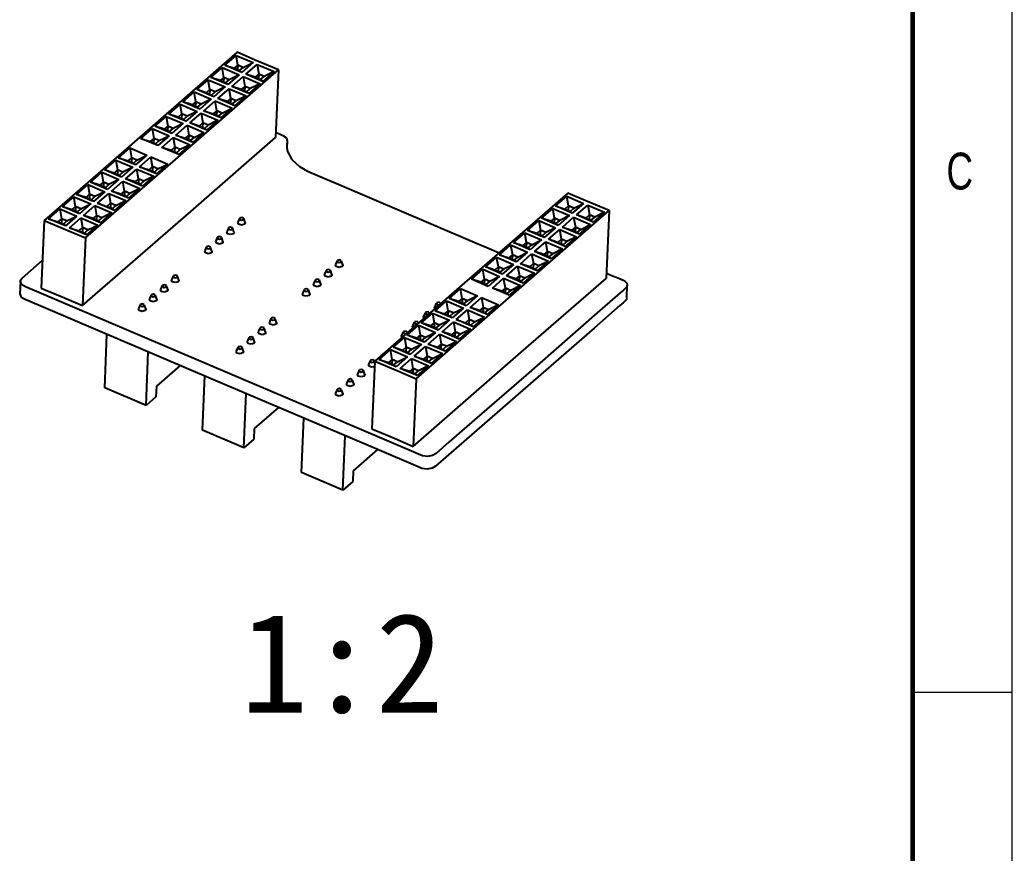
# Model space of a CAD drawing. Header units: millimetres. Extents: x 719 to 1006, y 1264 to 1464.
# Drawn here: x 956.49 to 1006.4, y 1305.62 to 1347.52 of the extents above; entities that cross this region are included whole.
import ezdxf
from ezdxf.lldxf.tags import DXFTag

# ---------------------------------------------------------------- set-up
doc = ezdxf.new("R2010")
doc.units = ezdxf.units.MM
doc.layers.get('0').update_dxf_attribs({"linetype": 'CONTINUOUS'})
doc.styles.add('SLDTEXTSTYLE0', font='TXT', dxfattribs={"width": 0.75})
tags = doc.linetypes.add('DASHED', pattern=[25.72, 12.86, -12.86]).pattern_tags.tags
tags[6:7] = [DXFTag(74, 4), DXFTag(75, 0), DXFTag(340, '0'), DXFTag(46, 0.0), DXFTag(50, 0.0), DXFTag(44, 0.0), DXFTag(45, 0.0)]
tags[4:5] = [DXFTag(74, 4), DXFTag(75, 0), DXFTag(340, '0'), DXFTag(46, 0.0), DXFTag(50, 0.0), DXFTag(44, 0.0), DXFTag(45, 0.0)]

msp = doc.modelspace()

# ---------------------------------------------------------------- linework, layer by layer
at = {"color": 18, "linetype": 'DASHED', "lineweight": 5, "ltscale": 1.75}
msp.add_line((1006.402, 1263.717), (1006.402, 1463.717), dxfattribs=at)
at = {"color": 7, "linetype": 'Continuous', "lineweight": 60}
msp.add_line((1001.402, 1268.717), (1001.402, 1458.717), dxfattribs=at)
for p, q in [((967.416, 1345.89), (961.981, 1341.158)), ((966.797, 1345.241), (967.366, 1345.736)), ((967.366, 1345.736), (968.218, 1345.373)), ((967.454, 1345.243), (967.366, 1345.736)), ((968.331, 1345.501), (967.416, 1345.89)), ((967.65, 1344.878), (966.797, 1345.241)), ((966.797, 1345.241), (967.274, 1345.086)), ((967.454, 1345.243), (967.274, 1345.086)), ((967.454, 1345.243), (967.445, 1345.013)), ((967.725, 1345.128), (967.454, 1345.243)), ((968.218, 1345.373), (967.65, 1344.878)), ((967.725, 1345.128), (968.218, 1345.373)), ((967.853, 1344.791), (968.422, 1345.286)), ((969.495, 1345.006), (968.331, 1345.501)), ((968.422, 1345.286), (969.274, 1344.924)), ((968.422, 1345.286), (968.51, 1344.793)), ((965.224, 1341.288), (969.495, 1345.006)), ((966.093, 1344.628), (966.661, 1345.123)), ((966.661, 1345.123), (967.514, 1344.76)), ((966.75, 1344.629), (966.661, 1345.123)), ((967.514, 1344.76), (966.945, 1344.265)), ((967.514, 1344.76), (967.02, 1344.514)), ((967.149, 1344.178), (967.717, 1344.673)), ((967.274, 1345.086), (967.544, 1344.971)), ((967.544, 1344.971), (967.725, 1345.128)), ((967.65, 1344.878), (967.544, 1344.971)), ((967.717, 1344.673), (968.57, 1344.31)), ((967.717, 1344.673), (967.806, 1344.18)), ((968.705, 1344.429), (967.853, 1344.791)), ((968.33, 1344.636), (967.853, 1344.791)), ((968.51, 1344.793), (968.33, 1344.636)), ((968.33, 1344.636), (968.6, 1344.521)), ((968.51, 1344.793), (968.501, 1344.564)), ((968.781, 1344.678), (968.51, 1344.793)), ((968.6, 1344.521), (968.781, 1344.678)), ((969.274, 1344.924), (968.705, 1344.429)), ((969.274, 1344.924), (968.781, 1344.678)), ((969.495, 1345.006), (969.355, 1341.601)), ((965.389, 1344.014), (965.957, 1344.509)), ((965.957, 1344.509), (966.809, 1344.147)), ((966.046, 1344.016), (965.957, 1344.509)), ((966.945, 1344.265), (966.093, 1344.628)), ((966.57, 1344.473), (966.093, 1344.628)), ((966.809, 1344.147), (966.241, 1343.652)), ((966.809, 1344.147), (966.316, 1343.901)), ((966.75, 1344.629), (966.57, 1344.473)), ((966.57, 1344.473), (966.84, 1344.358)), ((966.75, 1344.629), (966.741, 1344.4)), ((967.02, 1344.514), (966.75, 1344.629)), ((966.84, 1344.358), (967.02, 1344.514)), ((966.945, 1344.265), (966.84, 1344.358)), ((968.001, 1343.815), (967.149, 1344.178)), ((967.626, 1344.023), (967.149, 1344.178)), ((967.806, 1344.18), (967.626, 1344.023)), ((967.806, 1344.18), (967.797, 1343.95)), ((968.076, 1344.065), (967.806, 1344.18)), ((968.57, 1344.31), (968.001, 1343.815)), ((968.57, 1344.31), (968.076, 1344.065)), ((968.6, 1344.521), (968.705, 1344.429)), ((964.684, 1343.401), (965.253, 1343.896)), ((965.253, 1343.896), (966.105, 1343.533)), ((965.341, 1343.403), (965.253, 1343.896)), ((966.241, 1343.652), (965.389, 1344.014)), ((965.865, 1343.859), (965.389, 1344.014)), ((966.046, 1344.016), (965.865, 1343.859)), ((965.865, 1343.859), (966.136, 1343.744)), ((966.046, 1344.016), (966.036, 1343.787)), ((966.316, 1343.901), (966.046, 1344.016)), ((966.136, 1343.744), (966.316, 1343.901)), ((966.241, 1343.652), (966.136, 1343.744)), ((966.444, 1343.565), (967.013, 1344.06)), ((967.013, 1344.06), (967.865, 1343.697)), ((967.102, 1343.567), (967.013, 1344.06)), ((967.865, 1343.697), (967.297, 1343.202)), ((967.865, 1343.697), (967.372, 1343.452)), ((967.626, 1344.023), (967.896, 1343.908)), ((967.896, 1343.908), (968.076, 1344.065)), ((967.896, 1343.908), (968.001, 1343.815)), ((963.98, 1342.788), (964.548, 1343.283)), ((964.548, 1343.283), (965.401, 1342.92)), ((964.637, 1342.79), (964.548, 1343.283)), ((965.536, 1343.038), (964.684, 1343.401)), ((965.161, 1343.246), (964.684, 1343.401)), ((965.341, 1343.403), (965.161, 1343.246)), ((965.161, 1343.246), (965.431, 1343.131)), ((965.341, 1343.403), (965.332, 1343.173)), ((965.612, 1343.288), (965.341, 1343.403)), ((965.431, 1343.131), (965.612, 1343.288)), ((966.105, 1343.533), (965.536, 1343.038)), ((966.105, 1343.533), (965.612, 1343.288)), ((965.74, 1342.952), (966.309, 1343.447)), ((966.309, 1343.447), (967.161, 1343.084)), ((966.397, 1342.954), (966.309, 1343.447)), ((967.297, 1343.202), (966.444, 1343.565)), ((966.921, 1343.41), (966.444, 1343.565)), ((967.102, 1343.567), (966.921, 1343.41)), ((966.921, 1343.41), (967.192, 1343.295)), ((967.102, 1343.567), (967.092, 1343.337)), ((967.372, 1343.452), (967.102, 1343.567)), ((967.192, 1343.295), (967.372, 1343.452)), ((967.297, 1343.202), (967.192, 1343.295)), ((963.275, 1342.175), (963.844, 1342.67)), ((963.844, 1342.67), (964.696, 1342.307)), ((963.844, 1342.67), (963.933, 1342.177)), ((964.832, 1342.425), (963.98, 1342.788)), ((964.457, 1342.633), (963.98, 1342.788)), ((964.637, 1342.79), (964.457, 1342.633)), ((964.637, 1342.79), (964.627, 1342.56)), ((964.907, 1342.675), (964.637, 1342.79)), ((964.727, 1342.518), (964.907, 1342.675)), ((965.401, 1342.92), (964.832, 1342.425)), ((965.401, 1342.92), (964.907, 1342.675)), ((965.036, 1342.339), (965.604, 1342.834)), ((965.536, 1343.038), (965.431, 1343.131)), ((965.604, 1342.834), (966.456, 1342.471)), ((965.604, 1342.834), (965.693, 1342.34)), ((966.592, 1342.589), (965.74, 1342.952)), ((965.74, 1342.952), (966.217, 1342.797)), ((966.397, 1342.954), (966.217, 1342.797)), ((966.217, 1342.797), (966.487, 1342.682)), ((966.397, 1342.954), (966.388, 1342.724)), ((966.667, 1342.839), (966.397, 1342.954)), ((966.487, 1342.682), (966.667, 1342.839)), ((966.592, 1342.589), (966.487, 1342.682)), ((967.161, 1343.084), (966.592, 1342.589)), ((966.667, 1342.839), (967.161, 1343.084)), ((964.128, 1341.812), (963.275, 1342.175)), ((963.752, 1342.02), (963.275, 1342.175)), ((963.933, 1342.177), (963.752, 1342.02)), ((963.933, 1342.177), (963.923, 1341.947)), ((964.203, 1342.062), (963.933, 1342.177)), ((964.696, 1342.307), (964.128, 1341.812)), ((964.696, 1342.307), (964.203, 1342.062)), ((964.331, 1341.725), (964.9, 1342.22)), ((964.457, 1342.633), (964.727, 1342.518)), ((964.832, 1342.425), (964.727, 1342.518)), ((964.9, 1342.22), (965.752, 1341.858)), ((964.9, 1342.22), (964.989, 1341.727)), ((965.888, 1341.976), (965.036, 1342.339)), ((965.513, 1342.183), (965.036, 1342.339)), ((965.693, 1342.34), (965.513, 1342.183)), ((965.513, 1342.183), (965.783, 1342.068)), ((965.693, 1342.34), (965.683, 1342.111)), ((965.963, 1342.225), (965.693, 1342.34)), ((965.783, 1342.068), (965.963, 1342.225)), ((966.456, 1342.471), (965.888, 1341.976)), ((966.456, 1342.471), (965.963, 1342.225)), ((962.571, 1341.562), (963.14, 1342.057)), ((963.14, 1342.057), (963.992, 1341.694)), ((963.14, 1342.057), (963.228, 1341.563)), ((963.992, 1341.694), (963.423, 1341.199)), ((963.498, 1341.448), (963.992, 1341.694)), ((963.752, 1342.02), (964.023, 1341.905)), ((964.023, 1341.905), (964.203, 1342.062)), ((964.023, 1341.905), (964.128, 1341.812)), ((965.184, 1341.363), (964.331, 1341.725)), ((964.331, 1341.725), (964.808, 1341.57)), ((964.989, 1341.727), (964.808, 1341.57)), ((964.989, 1341.727), (964.979, 1341.498)), ((965.259, 1341.612), (964.989, 1341.727)), ((965.752, 1341.858), (965.184, 1341.363)), ((965.259, 1341.612), (965.752, 1341.858)), ((965.783, 1342.068), (965.888, 1341.976)), ((969.365, 1341.869), (969.723, 1341.716)), ((969.723, 1341.716), (969.903, 1341.584)), ((961.981, 1341.158), (957.71, 1337.44)), ((959.789, 1336.556), (965.224, 1341.288)), ((963.423, 1341.199), (962.571, 1341.562)), ((962.571, 1341.562), (963.048, 1341.406)), ((963.228, 1341.563), (963.048, 1341.406)), ((963.048, 1341.406), (963.318, 1341.291)), ((963.228, 1341.563), (963.219, 1341.334)), ((963.498, 1341.448), (963.228, 1341.563)), ((963.318, 1341.291), (963.498, 1341.448)), ((963.318, 1341.291), (963.423, 1341.199)), ((963.627, 1341.112), (964.196, 1341.607)), ((964.196, 1341.607), (965.048, 1341.244)), ((964.196, 1341.607), (964.284, 1341.114)), ((965.048, 1341.244), (964.479, 1340.749)), ((965.048, 1341.244), (964.554, 1340.999)), ((964.808, 1341.57), (965.078, 1341.455)), ((965.078, 1341.455), (965.259, 1341.612)), ((965.078, 1341.455), (965.184, 1341.363)), ((965.084, 1337.883), (969.355, 1341.601)), ((969.903, 1341.584), (969.942, 1341.42)), ((969.925, 1341.26), (969.923, 1341.085)), ((969.942, 1341.42), (969.925, 1341.26)), ((969.929, 1341.05), (969.946, 1341.454)), ((961.453, 1340.588), (962.022, 1341.083)), ((962.022, 1341.083), (962.874, 1340.721)), ((962.022, 1341.083), (962.11, 1340.59)), ((962.874, 1340.721), (962.305, 1340.226)), ((962.381, 1340.475), (962.874, 1340.721)), ((964.479, 1340.749), (963.627, 1341.112)), ((964.104, 1340.957), (963.627, 1341.112)), ((964.284, 1341.114), (964.104, 1340.957)), ((964.104, 1340.957), (964.374, 1340.842)), ((964.284, 1341.114), (964.275, 1340.884)), ((964.554, 1340.999), (964.284, 1341.114)), ((964.374, 1340.842), (964.554, 1340.999)), ((964.374, 1340.842), (964.479, 1340.749)), ((969.923, 1341.085), (969.955, 1340.906)), ((969.955, 1340.906), (970.167, 1340.505)), ((960.749, 1339.975), (961.317, 1340.47)), ((961.317, 1340.47), (962.17, 1340.107)), ((961.317, 1340.47), (961.406, 1339.977)), ((962.305, 1340.226), (961.453, 1340.588)), ((961.453, 1340.588), (961.93, 1340.433)), ((962.11, 1340.59), (961.93, 1340.433)), ((961.93, 1340.433), (962.2, 1340.318)), ((962.11, 1340.59), (962.101, 1340.361)), ((962.381, 1340.475), (962.11, 1340.59)), ((962.2, 1340.318), (962.381, 1340.475)), ((962.2, 1340.318), (962.305, 1340.226)), ((962.509, 1340.139), (963.078, 1340.634)), ((963.078, 1340.634), (963.93, 1340.271)), ((963.166, 1340.141), (963.078, 1340.634)), ((963.93, 1340.271), (963.361, 1339.776)), ((963.437, 1340.026), (963.93, 1340.271)), ((970.167, 1340.505), (970.553, 1340.148)), ((970.553, 1340.148), (970.953, 1339.921)), ((960.045, 1339.362), (960.613, 1339.857)), ((960.613, 1339.857), (961.465, 1339.494)), ((960.702, 1339.364), (960.613, 1339.857)), ((961.601, 1339.612), (960.749, 1339.975)), ((961.226, 1339.82), (960.749, 1339.975)), ((961.406, 1339.977), (961.226, 1339.82)), ((961.226, 1339.82), (961.496, 1339.705)), ((961.406, 1339.977), (961.397, 1339.747)), ((961.676, 1339.862), (961.406, 1339.977)), ((961.496, 1339.705), (961.676, 1339.862)), ((961.496, 1339.705), (961.601, 1339.612)), ((962.17, 1340.107), (961.601, 1339.612)), ((962.17, 1340.107), (961.676, 1339.862)), ((961.805, 1339.526), (962.373, 1340.021)), ((962.373, 1340.021), (963.226, 1339.658)), ((962.462, 1339.528), (962.373, 1340.021)), ((963.361, 1339.776), (962.509, 1340.139)), ((962.509, 1340.139), (962.986, 1339.984)), ((963.226, 1339.658), (962.657, 1339.163)), ((963.226, 1339.658), (962.732, 1339.413)), ((963.166, 1340.141), (962.986, 1339.984)), ((962.986, 1339.984), (963.256, 1339.869)), ((963.166, 1340.141), (963.157, 1339.911)), ((963.437, 1340.026), (963.166, 1340.141)), ((963.256, 1339.869), (963.437, 1340.026)), ((963.361, 1339.776), (963.256, 1339.869)), ((970.953, 1339.921), (971.388, 1339.735)), ((971.388, 1339.735), (971.824, 1339.549)), ((959.34, 1338.749), (959.909, 1339.244)), ((959.909, 1339.244), (960.761, 1338.881)), ((959.909, 1339.244), (959.997, 1338.751)), ((960.897, 1338.999), (960.045, 1339.362)), ((960.521, 1339.207), (960.045, 1339.362)), ((960.702, 1339.364), (960.521, 1339.207)), ((960.521, 1339.207), (960.792, 1339.092)), ((960.702, 1339.364), (960.692, 1339.134)), ((960.972, 1339.249), (960.702, 1339.364)), ((960.792, 1339.092), (960.972, 1339.249)), ((961.465, 1339.494), (960.897, 1338.999)), ((961.465, 1339.494), (960.972, 1339.249)), ((961.1, 1338.913), (961.669, 1339.407)), ((961.669, 1339.407), (962.521, 1339.045)), ((961.758, 1338.914), (961.669, 1339.407)), ((962.657, 1339.163), (961.805, 1339.526)), ((962.282, 1339.371), (961.805, 1339.526)), ((962.462, 1339.528), (962.282, 1339.371)), ((962.282, 1339.371), (962.552, 1339.256)), ((962.462, 1339.528), (962.452, 1339.298)), ((962.732, 1339.413), (962.462, 1339.528)), ((962.552, 1339.256), (962.732, 1339.413)), ((962.657, 1339.163), (962.552, 1339.256)), ((971.824, 1339.549), (972.26, 1339.364)), ((972.26, 1339.364), (972.696, 1339.178)), ((972.696, 1339.178), (977.054, 1337.323)), ((960.192, 1338.386), (959.34, 1338.749)), ((959.817, 1338.594), (959.34, 1338.749)), ((959.997, 1338.751), (959.817, 1338.594)), ((959.997, 1338.751), (959.988, 1338.521)), ((960.267, 1338.636), (959.997, 1338.751)), ((960.761, 1338.881), (960.192, 1338.386)), ((960.761, 1338.881), (960.267, 1338.636)), ((960.396, 1338.299), (960.965, 1338.794)), ((960.897, 1338.999), (960.792, 1339.092)), ((960.965, 1338.794), (961.817, 1338.432)), ((960.965, 1338.794), (961.053, 1338.301)), ((961.953, 1338.55), (961.1, 1338.913)), ((961.577, 1338.757), (961.1, 1338.913)), ((961.758, 1338.914), (961.577, 1338.757)), ((961.577, 1338.757), (961.848, 1338.642)), ((961.758, 1338.914), (961.748, 1338.685)), ((962.028, 1338.799), (961.758, 1338.914)), ((961.848, 1338.642), (962.028, 1338.799)), ((962.521, 1339.045), (961.953, 1338.55)), ((962.521, 1339.045), (962.028, 1338.799)), ((984.045, 1338.813), (978.61, 1334.081)), ((983.426, 1338.163), (983.995, 1338.658)), ((983.995, 1338.658), (984.847, 1338.295)), ((984.083, 1338.165), (983.995, 1338.658)), ((984.96, 1338.423), (984.045, 1338.813)), ((958.636, 1338.136), (959.204, 1338.63)), ((959.204, 1338.63), (960.056, 1338.268)), ((959.293, 1338.137), (959.204, 1338.63)), ((960.056, 1338.268), (959.488, 1337.773)), ((959.563, 1338.022), (960.056, 1338.268)), ((959.692, 1337.686), (960.26, 1338.181)), ((959.817, 1338.594), (960.087, 1338.479)), ((960.087, 1338.479), (960.267, 1338.636)), ((960.087, 1338.479), (960.192, 1338.386)), ((960.26, 1338.181), (961.112, 1337.818)), ((960.26, 1338.181), (960.349, 1337.688)), ((961.248, 1337.937), (960.396, 1338.299)), ((960.396, 1338.299), (960.873, 1338.144)), ((961.053, 1338.301), (960.873, 1338.144)), ((961.053, 1338.301), (961.044, 1338.072)), ((961.323, 1338.186), (961.053, 1338.301)), ((961.143, 1338.029), (961.323, 1338.186)), ((961.817, 1338.432), (961.248, 1337.937)), ((961.323, 1338.186), (961.817, 1338.432)), ((961.953, 1338.55), (961.848, 1338.642)), ((984.278, 1337.8), (983.426, 1338.163)), ((983.426, 1338.163), (983.903, 1338.008)), ((984.083, 1338.165), (983.903, 1338.008)), ((984.083, 1338.165), (984.074, 1337.935)), ((984.354, 1338.05), (984.083, 1338.165)), ((984.847, 1338.295), (984.278, 1337.8)), ((984.354, 1338.05), (984.847, 1338.295)), ((984.482, 1337.714), (985.051, 1338.209)), ((986.124, 1337.928), (984.96, 1338.423)), ((985.051, 1338.209), (985.903, 1337.846)), ((985.051, 1338.209), (985.139, 1337.716)), ((957.931, 1337.522), (958.5, 1338.017)), ((958.5, 1338.017), (959.352, 1337.655)), ((958.5, 1338.017), (958.589, 1337.524)), ((959.488, 1337.773), (958.636, 1338.136)), ((958.636, 1338.136), (959.113, 1337.98)), ((959.352, 1337.655), (958.784, 1337.16)), ((958.859, 1337.409), (959.352, 1337.655)), ((959.293, 1338.137), (959.113, 1337.98)), ((959.113, 1337.98), (959.383, 1337.865)), ((959.293, 1338.137), (959.283, 1337.908)), ((959.563, 1338.022), (959.293, 1338.137)), ((959.383, 1337.865), (959.563, 1338.022)), ((959.488, 1337.773), (959.383, 1337.865)), ((959.649, 1333.151), (965.084, 1337.883)), ((960.544, 1337.323), (959.692, 1337.686)), ((960.169, 1337.531), (959.692, 1337.686)), ((960.349, 1337.688), (960.169, 1337.531)), ((960.349, 1337.688), (960.339, 1337.458)), ((960.619, 1337.573), (960.349, 1337.688)), ((961.112, 1337.818), (960.544, 1337.323)), ((961.112, 1337.818), (960.619, 1337.573)), ((960.873, 1338.144), (961.143, 1338.029)), ((961.143, 1338.029), (961.248, 1337.937)), ((981.853, 1334.21), (986.124, 1337.928)), ((982.722, 1337.55), (983.29, 1338.045)), ((983.29, 1338.045), (984.143, 1337.682)), ((983.379, 1337.552), (983.29, 1338.045)), ((984.143, 1337.682), (983.574, 1337.187)), ((984.143, 1337.682), (983.649, 1337.437)), ((983.903, 1338.008), (984.173, 1337.893)), ((984.173, 1337.893), (984.354, 1338.05)), ((984.278, 1337.8), (984.173, 1337.893)), ((985.334, 1337.351), (984.482, 1337.714)), ((984.959, 1337.559), (984.482, 1337.714)), ((985.139, 1337.716), (984.959, 1337.559)), ((985.139, 1337.716), (985.13, 1337.486)), ((985.41, 1337.601), (985.139, 1337.716)), ((985.903, 1337.846), (985.334, 1337.351)), ((985.903, 1337.846), (985.41, 1337.601)), ((986.124, 1337.928), (985.984, 1334.523)), ((957.71, 1337.44), (957.57, 1334.036)), ((957.71, 1337.44), (958.874, 1336.945)), ((958.784, 1337.16), (957.931, 1337.522)), ((957.931, 1337.522), (958.408, 1337.367)), ((958.589, 1337.524), (958.408, 1337.367)), ((958.408, 1337.367), (958.679, 1337.252)), ((958.589, 1337.524), (958.579, 1337.295)), ((958.859, 1337.409), (958.589, 1337.524)), ((958.679, 1337.252), (958.859, 1337.409)), ((958.679, 1337.252), (958.784, 1337.16)), ((958.987, 1337.073), (959.556, 1337.568)), ((959.556, 1337.568), (960.408, 1337.205)), ((959.556, 1337.568), (959.644, 1337.075)), ((960.408, 1337.205), (959.84, 1336.71)), ((959.915, 1336.96), (960.408, 1337.205)), ((960.169, 1337.531), (960.439, 1337.416)), ((960.439, 1337.416), (960.619, 1337.573)), ((960.439, 1337.416), (960.544, 1337.323)), ((967.532, 1337.539), (967.451, 1337.352)), ((967.487, 1337.252), (967.451, 1337.352)), ((967.641, 1337.207), (967.487, 1337.252)), ((967.547, 1337.559), (967.54, 1337.492)), ((967.54, 1337.492), (967.633, 1337.452)), ((967.648, 1337.586), (967.547, 1337.559)), ((967.633, 1337.452), (967.734, 1337.48)), ((967.788, 1337.253), (967.641, 1337.207)), ((967.741, 1337.547), (967.648, 1337.586)), ((967.734, 1337.48), (967.741, 1337.547)), ((967.816, 1337.337), (967.751, 1337.53)), ((967.816, 1337.293), (967.788, 1337.253)), ((967.816, 1337.337), (967.816, 1337.293)), ((977.054, 1337.323), (979.494, 1336.285)), ((982.017, 1336.937), (982.586, 1337.432)), ((982.586, 1337.432), (983.438, 1337.069)), ((982.586, 1337.432), (982.675, 1336.939)), ((983.574, 1337.187), (982.722, 1337.55)), ((983.199, 1337.395), (982.722, 1337.55)), ((983.379, 1337.552), (983.199, 1337.395)), ((983.199, 1337.395), (983.469, 1337.28)), ((983.379, 1337.552), (983.37, 1337.322)), ((983.649, 1337.437), (983.379, 1337.552)), ((983.469, 1337.28), (983.649, 1337.437)), ((983.574, 1337.187), (983.469, 1337.28)), ((983.778, 1337.101), (984.346, 1337.595)), ((984.346, 1337.595), (985.199, 1337.233)), ((984.346, 1337.595), (984.435, 1337.102)), ((985.199, 1337.233), (984.63, 1336.738)), ((984.705, 1336.987), (985.199, 1337.233)), ((984.959, 1337.559), (985.229, 1337.444)), ((985.229, 1337.444), (985.41, 1337.601)), ((985.229, 1337.444), (985.334, 1337.351)), ((958.874, 1336.945), (959.789, 1336.556)), ((959.84, 1336.71), (958.987, 1337.073)), ((958.987, 1337.073), (959.464, 1336.918)), ((959.644, 1337.075), (959.464, 1336.918)), ((959.464, 1336.918), (959.734, 1336.803)), ((959.644, 1337.075), (959.635, 1336.845)), ((959.915, 1336.96), (959.644, 1337.075)), ((959.734, 1336.803), (959.915, 1336.96)), ((959.734, 1336.803), (959.84, 1336.71)), ((966.977, 1337.056), (966.896, 1336.869)), ((966.932, 1336.769), (966.896, 1336.869)), ((967.087, 1336.724), (966.932, 1336.769)), ((966.992, 1337.076), (966.985, 1337.009)), ((966.985, 1337.009), (967.079, 1336.97)), ((967.093, 1337.104), (966.992, 1337.076)), ((967.079, 1336.97), (967.179, 1336.997)), ((967.234, 1336.77), (967.087, 1336.724)), ((967.187, 1337.064), (967.093, 1337.104)), ((967.179, 1336.997), (967.187, 1337.064)), ((967.261, 1336.854), (967.196, 1337.047)), ((967.262, 1336.81), (967.234, 1336.77)), ((967.261, 1336.854), (967.262, 1336.81)), ((981.313, 1336.324), (981.882, 1336.818)), ((981.882, 1336.818), (982.734, 1336.456)), ((981.97, 1336.325), (981.882, 1336.818)), ((982.87, 1336.574), (982.017, 1336.937)), ((982.494, 1336.782), (982.017, 1336.937)), ((982.675, 1336.939), (982.494, 1336.782)), ((982.494, 1336.782), (982.765, 1336.667)), ((982.675, 1336.939), (982.665, 1336.709)), ((982.945, 1336.824), (982.675, 1336.939)), ((982.765, 1336.667), (982.945, 1336.824)), ((982.765, 1336.667), (982.87, 1336.574)), ((983.438, 1337.069), (982.87, 1336.574)), ((983.438, 1337.069), (982.945, 1336.824)), ((983.073, 1336.487), (983.642, 1336.982)), ((983.642, 1336.982), (984.494, 1336.619)), ((983.731, 1336.489), (983.642, 1336.982)), ((984.63, 1336.738), (983.778, 1337.101)), ((983.778, 1337.101), (984.255, 1336.945)), ((984.435, 1337.102), (984.255, 1336.945)), ((984.255, 1336.945), (984.525, 1336.83)), ((984.435, 1337.102), (984.425, 1336.873)), ((984.705, 1336.987), (984.435, 1337.102)), ((984.525, 1336.83), (984.705, 1336.987)), ((984.525, 1336.83), (984.63, 1336.738)), ((959.789, 1336.556), (959.649, 1333.151)), ((966.422, 1336.573), (966.341, 1336.386)), ((966.378, 1336.286), (966.342, 1336.386)), ((966.532, 1336.241), (966.378, 1336.286)), ((966.438, 1336.594), (966.431, 1336.527)), ((966.431, 1336.527), (966.524, 1336.487)), ((966.539, 1336.621), (966.438, 1336.594)), ((966.524, 1336.487), (966.625, 1336.514)), ((966.679, 1336.287), (966.532, 1336.241)), ((966.632, 1336.581), (966.539, 1336.621)), ((966.625, 1336.514), (966.632, 1336.581)), ((966.707, 1336.371), (966.641, 1336.564)), ((966.707, 1336.327), (966.679, 1336.287)), ((966.707, 1336.371), (966.707, 1336.327)), ((979.494, 1336.285), (979.973, 1336.081)), ((980.609, 1335.71), (981.177, 1336.205)), ((981.177, 1336.205), (982.029, 1335.842)), ((981.177, 1336.205), (981.266, 1335.712)), ((982.165, 1335.961), (981.313, 1336.324)), ((981.313, 1336.324), (981.79, 1336.168)), ((981.97, 1336.325), (981.79, 1336.168)), ((981.79, 1336.168), (982.06, 1336.053)), ((981.97, 1336.325), (981.961, 1336.096)), ((982.24, 1336.21), (981.97, 1336.325)), ((982.06, 1336.053), (982.24, 1336.21)), ((982.734, 1336.456), (982.165, 1335.961)), ((982.24, 1336.21), (982.734, 1336.456)), ((982.369, 1335.874), (982.938, 1336.369)), ((982.938, 1336.369), (983.79, 1336.006)), ((983.026, 1335.876), (982.938, 1336.369)), ((983.926, 1336.125), (983.073, 1336.487)), ((983.55, 1336.332), (983.073, 1336.487)), ((983.731, 1336.489), (983.55, 1336.332)), ((983.55, 1336.332), (983.821, 1336.217)), ((983.731, 1336.489), (983.721, 1336.259)), ((984.001, 1336.374), (983.731, 1336.489)), ((983.821, 1336.217), (984.001, 1336.374)), ((983.926, 1336.125), (983.821, 1336.217)), ((984.494, 1336.619), (983.926, 1336.125)), ((984.494, 1336.619), (984.001, 1336.374)), ((965.868, 1336.09), (965.787, 1335.903)), ((965.823, 1335.804), (965.787, 1335.903)), ((965.977, 1335.758), (965.823, 1335.804)), ((965.883, 1336.111), (965.876, 1336.044)), ((965.876, 1336.044), (965.969, 1336.004)), ((965.984, 1336.138), (965.883, 1336.111)), ((965.969, 1336.004), (966.07, 1336.031)), ((966.124, 1335.804), (965.977, 1335.758)), ((966.078, 1336.098), (965.984, 1336.138)), ((966.07, 1336.031), (966.078, 1336.098)), ((966.152, 1335.888), (966.087, 1336.081)), ((966.152, 1335.844), (966.124, 1335.804)), ((966.152, 1335.888), (966.152, 1335.844)), ((979.973, 1336.081), (980.607, 1335.815)), ((981.461, 1335.348), (980.609, 1335.71)), ((980.609, 1335.71), (981.086, 1335.555)), ((981.266, 1335.712), (981.086, 1335.555)), ((981.266, 1335.712), (981.256, 1335.482)), ((981.536, 1335.597), (981.266, 1335.712)), ((982.029, 1335.842), (981.461, 1335.348)), ((981.536, 1335.597), (982.029, 1335.842)), ((981.665, 1335.261), (982.233, 1335.756)), ((982.165, 1335.961), (982.06, 1336.053)), ((982.233, 1335.756), (983.085, 1335.393)), ((982.233, 1335.756), (982.322, 1335.263)), ((983.221, 1335.511), (982.369, 1335.874)), ((982.846, 1335.719), (982.369, 1335.874)), ((983.026, 1335.876), (982.846, 1335.719)), ((982.846, 1335.719), (983.116, 1335.604)), ((983.026, 1335.876), (983.017, 1335.646)), ((983.296, 1335.761), (983.026, 1335.876)), ((983.116, 1335.604), (983.296, 1335.761)), ((983.79, 1336.006), (983.221, 1335.511)), ((983.79, 1336.006), (983.296, 1335.761)), ((956.603, 1334.541), (957.628, 1335.433)), ((972.448, 1335.403), (972.367, 1335.216)), ((972.404, 1335.116), (972.367, 1335.216)), ((972.464, 1335.423), (972.457, 1335.356)), ((972.457, 1335.356), (972.55, 1335.317)), ((972.565, 1335.45), (972.464, 1335.423)), ((972.55, 1335.317), (972.651, 1335.344)), ((972.658, 1335.411), (972.565, 1335.45)), ((972.651, 1335.344), (972.658, 1335.411)), ((972.733, 1335.201), (972.667, 1335.394)), ((972.733, 1335.157), (972.705, 1335.117)), ((972.733, 1335.201), (972.733, 1335.157)), ((979.904, 1335.097), (980.473, 1335.592)), ((980.473, 1335.592), (981.325, 1335.229)), ((980.562, 1335.099), (980.473, 1335.592)), ((981.325, 1335.229), (980.757, 1334.734)), ((981.325, 1335.229), (980.832, 1334.984)), ((981.086, 1335.555), (981.356, 1335.44)), ((981.356, 1335.44), (981.536, 1335.597)), ((981.356, 1335.44), (981.461, 1335.348)), ((982.517, 1334.898), (981.665, 1335.261)), ((982.142, 1335.106), (981.665, 1335.261)), ((982.322, 1335.263), (982.142, 1335.106)), ((982.322, 1335.263), (982.312, 1335.033)), ((982.592, 1335.148), (982.322, 1335.263)), ((983.085, 1335.393), (982.517, 1334.898)), ((983.085, 1335.393), (982.592, 1335.148)), ((983.221, 1335.511), (983.116, 1335.604)), ((964.218, 1334.661), (964.211, 1334.594)), ((964.319, 1334.689), (964.218, 1334.661)), ((964.413, 1334.649), (964.319, 1334.689)), ((971.894, 1334.92), (971.813, 1334.733)), ((971.849, 1334.633), (971.813, 1334.733)), ((971.909, 1334.941), (971.902, 1334.874)), ((971.902, 1334.874), (971.995, 1334.834)), ((972.01, 1334.968), (971.909, 1334.941)), ((971.995, 1334.834), (972.096, 1334.861)), ((972.103, 1334.928), (972.01, 1334.968)), ((972.096, 1334.861), (972.103, 1334.928)), ((972.178, 1334.718), (972.113, 1334.911)), ((972.178, 1334.674), (972.15, 1334.634)), ((972.178, 1334.718), (972.178, 1334.674)), ((972.558, 1335.071), (972.404, 1335.116)), ((972.705, 1335.117), (972.558, 1335.071)), ((979.2, 1334.484), (979.769, 1334.979)), ((979.769, 1334.979), (980.621, 1334.616)), ((979.857, 1334.486), (979.769, 1334.979)), ((980.757, 1334.734), (979.904, 1335.097)), ((980.381, 1334.942), (979.904, 1335.097)), ((980.562, 1335.099), (980.381, 1334.942)), ((980.381, 1334.942), (980.651, 1334.827)), ((980.562, 1335.099), (980.552, 1334.869)), ((980.832, 1334.984), (980.562, 1335.099)), ((980.651, 1334.827), (980.832, 1334.984)), ((980.757, 1334.734), (980.651, 1334.827)), ((980.96, 1334.648), (981.529, 1335.143)), ((981.529, 1335.143), (982.381, 1334.78)), ((981.529, 1335.143), (981.617, 1334.649)), ((982.381, 1334.78), (981.813, 1334.285)), ((982.381, 1334.78), (981.888, 1334.534)), ((982.142, 1335.106), (982.412, 1334.991)), ((982.412, 1334.991), (982.592, 1335.148)), ((982.412, 1334.991), (982.517, 1334.898)), ((985.999, 1334.789), (986.303, 1334.659)), ((986.303, 1334.659), (986.48, 1334.584)), ((956.516, 1334.381), (956.489, 1333.741)), ((956.526, 1334.433), (956.603, 1334.541)), ((956.53, 1334.303), (956.526, 1334.433)), ((956.624, 1334.185), (956.53, 1334.303)), ((956.781, 1334.101), (956.624, 1334.185)), ((963.648, 1334.158), (963.568, 1333.971)), ((963.664, 1334.179), (963.657, 1334.112)), ((963.765, 1334.206), (963.664, 1334.179)), ((963.858, 1334.166), (963.765, 1334.206)), ((963.851, 1334.099), (963.858, 1334.166)), ((964.203, 1334.641), (964.122, 1334.454)), ((964.159, 1334.354), (964.122, 1334.454)), ((964.313, 1334.309), (964.159, 1334.354)), ((964.211, 1334.594), (964.305, 1334.555)), ((964.305, 1334.555), (964.406, 1334.582)), ((964.46, 1334.355), (964.313, 1334.309)), ((964.406, 1334.582), (964.413, 1334.649)), ((964.487, 1334.439), (964.422, 1334.632)), ((964.488, 1334.395), (964.46, 1334.355)), ((964.487, 1334.439), (964.488, 1334.395)), ((971.339, 1334.437), (971.258, 1334.25)), ((971.295, 1334.151), (971.258, 1334.25)), ((971.355, 1334.458), (971.347, 1334.391)), ((971.347, 1334.391), (971.441, 1334.351)), ((971.455, 1334.485), (971.355, 1334.458)), ((971.441, 1334.351), (971.542, 1334.378)), ((971.549, 1334.445), (971.455, 1334.485)), ((971.542, 1334.378), (971.549, 1334.445)), ((971.623, 1334.235), (971.558, 1334.428)), ((971.624, 1334.191), (971.596, 1334.151)), ((971.623, 1334.235), (971.624, 1334.191)), ((972.003, 1334.588), (971.849, 1334.633)), ((972.15, 1334.634), (972.003, 1334.588)), ((976.418, 1329.478), (981.853, 1334.21)), ((980.052, 1334.121), (979.2, 1334.484)), ((979.677, 1334.329), (979.2, 1334.484)), ((979.857, 1334.486), (979.677, 1334.329)), ((979.677, 1334.329), (979.947, 1334.214)), ((979.857, 1334.486), (979.848, 1334.256)), ((980.127, 1334.371), (979.857, 1334.486)), ((979.947, 1334.214), (980.127, 1334.371)), ((980.052, 1334.121), (979.947, 1334.214)), ((980.621, 1334.616), (980.052, 1334.121)), ((980.621, 1334.616), (980.127, 1334.371)), ((980.256, 1334.034), (980.824, 1334.529)), ((980.824, 1334.529), (981.677, 1334.167)), ((980.913, 1334.036), (980.824, 1334.529)), ((981.813, 1334.285), (980.96, 1334.648)), ((981.437, 1334.493), (980.96, 1334.648)), ((981.677, 1334.167), (981.108, 1333.672)), ((981.677, 1334.167), (981.183, 1333.921)), ((981.617, 1334.649), (981.437, 1334.493)), ((981.437, 1334.493), (981.707, 1334.378)), ((981.617, 1334.649), (981.608, 1334.42)), ((981.888, 1334.534), (981.617, 1334.649)), ((981.707, 1334.378), (981.888, 1334.534)), ((981.707, 1334.378), (981.813, 1334.285)), ((981.713, 1330.806), (985.984, 1334.523)), ((986.48, 1334.584), (986.656, 1334.509)), ((986.656, 1334.509), (986.83, 1334.435)), ((986.83, 1334.435), (986.941, 1334.367)), ((986.941, 1334.367), (987.016, 1334.277)), ((987.04, 1334.176), (987.008, 1334.081)), ((987.013, 1333.538), (987.04, 1334.178)), ((987.016, 1334.277), (987.04, 1334.176)), ((956.597, 1333.545), (956.501, 1333.742)), ((966.143, 1330.116), (956.781, 1334.101)), ((957.57, 1334.036), (958.734, 1333.541)), ((963.094, 1333.675), (963.013, 1333.488)), ((963.109, 1333.696), (963.102, 1333.629)), ((963.21, 1333.723), (963.109, 1333.696)), ((963.304, 1333.683), (963.21, 1333.723)), ((963.296, 1333.616), (963.304, 1333.683)), ((963.378, 1333.473), (963.313, 1333.666)), ((963.604, 1333.871), (963.568, 1333.971)), ((963.758, 1333.826), (963.604, 1333.871)), ((963.657, 1334.112), (963.75, 1334.072)), ((963.75, 1334.072), (963.851, 1334.099)), ((963.905, 1333.872), (963.758, 1333.826)), ((963.933, 1333.956), (963.868, 1334.149)), ((963.933, 1333.912), (963.905, 1333.872)), ((963.933, 1333.956), (963.933, 1333.912)), ((970.785, 1333.955), (970.704, 1333.767)), ((970.74, 1333.668), (970.704, 1333.767)), ((970.894, 1333.623), (970.74, 1333.668)), ((970.8, 1333.975), (970.793, 1333.908)), ((970.793, 1333.908), (970.886, 1333.868)), ((970.901, 1334.002), (970.8, 1333.975)), ((970.886, 1333.868), (970.987, 1333.895)), ((971.041, 1333.668), (970.894, 1333.623)), ((970.994, 1333.962), (970.901, 1334.002)), ((970.987, 1333.895), (970.994, 1333.962)), ((971.069, 1333.752), (971.004, 1333.946)), ((971.069, 1333.708), (971.041, 1333.668)), ((971.069, 1333.752), (971.069, 1333.708)), ((971.449, 1334.105), (971.295, 1334.151)), ((971.596, 1334.151), (971.449, 1334.105)), ((978.61, 1334.081), (974.339, 1330.363)), ((978.082, 1333.511), (978.651, 1334.006)), ((978.651, 1334.006), (979.503, 1333.643)), ((978.739, 1333.513), (978.651, 1334.006)), ((981.108, 1333.672), (980.256, 1334.034)), ((980.733, 1333.879), (980.256, 1334.034)), ((980.913, 1334.036), (980.733, 1333.879)), ((980.733, 1333.879), (981.003, 1333.764)), ((980.913, 1334.036), (980.904, 1333.807)), ((981.183, 1333.921), (980.913, 1334.036)), ((981.003, 1333.764), (981.183, 1333.921)), ((981.108, 1333.672), (981.003, 1333.764)), ((986.693, 1333.793), (985.399, 1332.667)), ((986.854, 1333.934), (986.693, 1333.793)), ((987.008, 1334.081), (986.854, 1333.934)), ((956.754, 1333.46), (956.597, 1333.545)), ((966.117, 1329.476), (956.754, 1333.46)), ((958.734, 1333.541), (959.649, 1333.151)), ((962.539, 1333.193), (962.458, 1333.005)), ((962.555, 1333.213), (962.547, 1333.146)), ((962.655, 1333.24), (962.555, 1333.213)), ((962.749, 1333.2), (962.655, 1333.24)), ((962.742, 1333.133), (962.749, 1333.2)), ((962.823, 1332.99), (962.758, 1333.184)), ((963.049, 1333.389), (963.013, 1333.488)), ((963.203, 1333.343), (963.049, 1333.389)), ((963.102, 1333.629), (963.195, 1333.589)), ((963.195, 1333.589), (963.296, 1333.616)), ((963.35, 1333.389), (963.203, 1333.343)), ((963.378, 1333.429), (963.35, 1333.389)), ((963.378, 1333.473), (963.378, 1333.429)), ((977.437, 1333.28), (977.356, 1333.093)), ((977.378, 1332.898), (977.946, 1333.392)), ((977.583, 1333.323), (977.452, 1333.3)), ((977.452, 1333.3), (977.463, 1333.217)), ((977.463, 1333.217), (977.601, 1333.2)), ((977.657, 1333.251), (977.583, 1333.323)), ((977.661, 1333.255), (977.656, 1333.271)), ((977.946, 1333.392), (978.799, 1333.03)), ((978.035, 1332.899), (977.946, 1333.392)), ((978.934, 1333.148), (978.082, 1333.511)), ((978.559, 1333.356), (978.082, 1333.511)), ((978.739, 1333.513), (978.559, 1333.356)), ((978.559, 1333.356), (978.829, 1333.241)), ((978.739, 1333.513), (978.73, 1333.283)), ((979.01, 1333.398), (978.739, 1333.513)), ((978.829, 1333.241), (979.01, 1333.398)), ((978.934, 1333.148), (978.829, 1333.241)), ((979.503, 1333.643), (978.934, 1333.148)), ((979.503, 1333.643), (979.01, 1333.398)), ((979.138, 1333.061), (979.707, 1333.556)), ((979.707, 1333.556), (980.559, 1333.193)), ((979.707, 1333.556), (979.795, 1333.063)), ((980.559, 1333.193), (979.99, 1332.699)), ((980.559, 1333.193), (980.065, 1332.948)), ((986.828, 1333.293), (986.666, 1333.152)), ((986.981, 1333.44), (986.828, 1333.293)), ((987.013, 1333.535), (986.981, 1333.44)), ((962.495, 1332.906), (962.458, 1333.005)), ((962.649, 1332.861), (962.495, 1332.906)), ((962.547, 1333.146), (962.641, 1333.106)), ((962.641, 1333.106), (962.742, 1333.133)), ((962.796, 1332.906), (962.649, 1332.861)), ((962.824, 1332.946), (962.796, 1332.906)), ((962.823, 1332.99), (962.824, 1332.946)), ((976.673, 1332.284), (977.242, 1332.779)), ((976.882, 1332.797), (976.801, 1332.61)), ((977.029, 1332.84), (976.897, 1332.817)), ((976.897, 1332.817), (976.909, 1332.734)), ((976.909, 1332.734), (977.046, 1332.718)), ((977.103, 1332.768), (977.029, 1332.84)), ((977.107, 1332.772), (977.101, 1332.788)), ((977.242, 1332.779), (978.094, 1332.416)), ((977.242, 1332.779), (977.331, 1332.286)), ((977.35, 1333.068), (977.346, 1332.981)), ((977.352, 1333.049), (977.356, 1333.093)), ((977.376, 1333.007), (977.352, 1333.049)), ((978.23, 1332.535), (977.378, 1332.898)), ((977.378, 1332.898), (977.855, 1332.742)), ((978.035, 1332.899), (977.855, 1332.742)), ((977.855, 1332.742), (978.125, 1332.627)), ((978.035, 1332.899), (978.025, 1332.67)), ((978.305, 1332.784), (978.035, 1332.899)), ((978.125, 1332.627), (978.305, 1332.784)), ((978.799, 1333.03), (978.23, 1332.535)), ((978.305, 1332.784), (978.799, 1333.03)), ((978.434, 1332.448), (979.002, 1332.943)), ((979.002, 1332.943), (979.854, 1332.58)), ((979.002, 1332.943), (979.091, 1332.45)), ((979.99, 1332.699), (979.138, 1333.061)), ((979.615, 1332.906), (979.138, 1333.061)), ((979.795, 1333.063), (979.615, 1332.906)), ((979.615, 1332.906), (979.885, 1332.791)), ((979.795, 1333.063), (979.786, 1332.833)), ((980.065, 1332.948), (979.795, 1333.063)), ((979.885, 1332.791), (980.065, 1332.948)), ((979.885, 1332.791), (979.99, 1332.699)), ((985.399, 1332.667), (981.95, 1329.664)), ((986.666, 1333.152), (985.373, 1332.026)), ((969.12, 1332.505), (969.039, 1332.318)), ((969.075, 1332.218), (969.039, 1332.318)), ((969.229, 1332.173), (969.075, 1332.218)), ((969.135, 1332.526), (969.128, 1332.459)), ((969.128, 1332.459), (969.221, 1332.419)), ((969.236, 1332.553), (969.135, 1332.526)), ((969.221, 1332.419), (969.322, 1332.446)), ((969.376, 1332.219), (969.229, 1332.173)), ((969.33, 1332.513), (969.236, 1332.553)), ((969.322, 1332.446), (969.33, 1332.513)), ((969.404, 1332.303), (969.339, 1332.496)), ((969.404, 1332.259), (969.376, 1332.219)), ((969.404, 1332.303), (969.404, 1332.259)), ((975.969, 1331.671), (976.538, 1332.166)), ((976.327, 1332.314), (976.247, 1332.127)), ((976.474, 1332.357), (976.343, 1332.335)), ((976.343, 1332.335), (976.354, 1332.251)), ((976.354, 1332.251), (976.492, 1332.235)), ((976.548, 1332.285), (976.474, 1332.357)), ((976.538, 1332.166), (977.39, 1331.803)), ((976.538, 1332.166), (976.626, 1331.673)), ((976.552, 1332.289), (976.547, 1332.305)), ((977.526, 1331.922), (976.673, 1332.284)), ((977.15, 1332.129), (976.673, 1332.284)), ((976.795, 1332.585), (976.792, 1332.498)), ((976.797, 1332.566), (976.801, 1332.61)), ((976.822, 1332.524), (976.797, 1332.566)), ((977.331, 1332.286), (977.15, 1332.129)), ((977.331, 1332.286), (977.321, 1332.056)), ((977.601, 1332.171), (977.331, 1332.286)), ((977.421, 1332.014), (977.601, 1332.171)), ((978.094, 1332.416), (977.526, 1331.922)), ((978.094, 1332.416), (977.601, 1332.171)), ((977.729, 1331.835), (978.298, 1332.33)), ((978.23, 1332.535), (978.125, 1332.627)), ((978.298, 1332.33), (979.15, 1331.967)), ((978.298, 1332.33), (978.387, 1331.837)), ((979.286, 1332.085), (978.434, 1332.448)), ((978.434, 1332.448), (978.911, 1332.293)), ((979.091, 1332.45), (978.911, 1332.293)), ((978.911, 1332.293), (979.181, 1332.178)), ((979.091, 1332.45), (979.081, 1332.22)), ((979.361, 1332.335), (979.091, 1332.45)), ((979.181, 1332.178), (979.361, 1332.335)), ((979.181, 1332.178), (979.286, 1332.085)), ((979.854, 1332.58), (979.286, 1332.085)), ((979.361, 1332.335), (979.854, 1332.58)), ((960.758, 1329.02), (960.869, 1331.709)), ((968.565, 1332.022), (968.484, 1331.835)), ((968.521, 1331.736), (968.484, 1331.835)), ((968.675, 1331.69), (968.521, 1331.736)), ((968.581, 1332.043), (968.573, 1331.976)), ((968.573, 1331.976), (968.667, 1331.936)), ((968.681, 1332.07), (968.581, 1332.043)), ((968.667, 1331.936), (968.768, 1331.963)), ((968.822, 1331.736), (968.675, 1331.69)), ((968.775, 1332.03), (968.681, 1332.07)), ((968.768, 1331.963), (968.775, 1332.03)), ((968.849, 1331.82), (968.784, 1332.013)), ((968.85, 1331.776), (968.822, 1331.736)), ((968.849, 1331.82), (968.85, 1331.776)), ((975.773, 1331.831), (975.692, 1331.644)), ((975.919, 1331.874), (975.788, 1331.852)), ((975.788, 1331.852), (975.799, 1331.768)), ((975.799, 1331.768), (975.937, 1331.752)), ((975.994, 1331.802), (975.919, 1331.874)), ((976.821, 1331.308), (975.969, 1331.671)), ((976.446, 1331.516), (975.969, 1331.671)), ((975.997, 1331.806), (975.992, 1331.822)), ((976.241, 1332.102), (976.237, 1332.015)), ((976.243, 1332.083), (976.247, 1332.127)), ((976.267, 1332.041), (976.243, 1332.083)), ((976.626, 1331.673), (976.446, 1331.516)), ((976.626, 1331.673), (976.617, 1331.443)), ((976.896, 1331.558), (976.626, 1331.673)), ((977.39, 1331.803), (976.821, 1331.308)), ((977.39, 1331.803), (976.896, 1331.558)), ((977.025, 1331.222), (977.594, 1331.717)), ((977.15, 1332.129), (977.421, 1332.014)), ((977.421, 1332.014), (977.526, 1331.922)), ((977.594, 1331.717), (978.446, 1331.354)), ((977.594, 1331.717), (977.682, 1331.223)), ((978.582, 1331.472), (977.729, 1331.835)), ((978.206, 1331.68), (977.729, 1331.835)), ((978.387, 1331.837), (978.206, 1331.68)), ((978.206, 1331.68), (978.476, 1331.565)), ((978.387, 1331.837), (978.377, 1331.607)), ((978.657, 1331.722), (978.387, 1331.837)), ((978.476, 1331.565), (978.657, 1331.722)), ((979.15, 1331.967), (978.582, 1331.472)), ((979.15, 1331.967), (978.657, 1331.722)), ((985.373, 1332.026), (981.924, 1329.023)), ((968.011, 1331.54), (967.93, 1331.352)), ((967.966, 1331.253), (967.93, 1331.352)), ((968.12, 1331.208), (967.966, 1331.253)), ((968.026, 1331.56), (968.019, 1331.493)), ((968.019, 1331.493), (968.112, 1331.453)), ((968.127, 1331.587), (968.026, 1331.56)), ((968.112, 1331.453), (968.213, 1331.48)), ((968.267, 1331.253), (968.12, 1331.208)), ((968.22, 1331.547), (968.127, 1331.587)), ((968.213, 1331.48), (968.22, 1331.547)), ((968.295, 1331.337), (968.23, 1331.531)), ((968.295, 1331.293), (968.267, 1331.253)), ((968.295, 1331.337), (968.295, 1331.293)), ((975.265, 1331.058), (975.833, 1331.553)), ((975.686, 1331.619), (975.683, 1331.532)), ((975.688, 1331.601), (975.692, 1331.644)), ((975.712, 1331.559), (975.688, 1331.601)), ((975.833, 1331.553), (976.685, 1331.19)), ((975.833, 1331.553), (975.922, 1331.06)), ((976.685, 1331.19), (976.117, 1330.695)), ((976.685, 1331.19), (976.192, 1330.945)), ((976.446, 1331.516), (976.716, 1331.401)), ((976.716, 1331.401), (976.896, 1331.558)), ((976.716, 1331.401), (976.821, 1331.308)), ((977.877, 1330.859), (977.025, 1331.222)), ((977.025, 1331.222), (977.502, 1331.067)), ((977.682, 1331.223), (977.502, 1331.067)), ((977.682, 1331.223), (977.673, 1330.994)), ((977.952, 1331.108), (977.682, 1331.223)), ((978.446, 1331.354), (977.877, 1330.859)), ((977.952, 1331.108), (978.446, 1331.354)), ((978.476, 1331.565), (978.582, 1331.472)), ((962.836, 1328.136), (962.947, 1330.825)), ((967.456, 1331.057), (967.375, 1330.87)), ((967.411, 1330.77), (967.375, 1330.87)), ((967.566, 1330.725), (967.411, 1330.77)), ((967.471, 1331.077), (967.464, 1331.01)), ((967.464, 1331.01), (967.558, 1330.97)), ((967.572, 1331.104), (967.471, 1331.077)), ((967.558, 1330.97), (967.658, 1330.997)), ((967.713, 1330.771), (967.566, 1330.725)), ((967.666, 1331.064), (967.572, 1331.104)), ((967.658, 1330.997), (967.666, 1331.064)), ((967.74, 1330.854), (967.675, 1331.048)), ((967.741, 1330.811), (967.713, 1330.771)), ((967.74, 1330.854), (967.741, 1330.811)), ((974.56, 1330.445), (975.129, 1330.94)), ((975.129, 1330.94), (975.981, 1330.577)), ((975.217, 1330.446), (975.129, 1330.94)), ((976.117, 1330.695), (975.265, 1331.058)), ((975.742, 1330.903), (975.265, 1331.058)), ((975.922, 1331.06), (975.742, 1330.903)), ((975.742, 1330.903), (976.012, 1330.788)), ((975.922, 1331.06), (975.912, 1330.83)), ((976.192, 1330.945), (975.922, 1331.06)), ((976.012, 1330.788), (976.192, 1330.945)), ((976.012, 1330.788), (976.117, 1330.695)), ((976.278, 1326.074), (981.713, 1330.806)), ((976.321, 1330.608), (976.889, 1331.103)), ((976.889, 1331.103), (977.741, 1330.741)), ((976.889, 1331.103), (976.978, 1330.61)), ((977.741, 1330.741), (977.173, 1330.246)), ((977.248, 1330.495), (977.741, 1330.741)), ((977.502, 1331.067), (977.772, 1330.952)), ((977.772, 1330.952), (977.952, 1331.108)), ((977.772, 1330.952), (977.877, 1330.859)), ((974.108, 1330.382), (974.027, 1330.195)), ((974.053, 1330.105), (974.027, 1330.195)), ((974.123, 1330.402), (974.116, 1330.335)), ((974.116, 1330.335), (974.21, 1330.296)), ((974.224, 1330.43), (974.123, 1330.402)), ((974.339, 1330.363), (974.199, 1326.958)), ((974.21, 1330.296), (974.311, 1330.323)), ((974.318, 1330.39), (974.224, 1330.43)), ((974.311, 1330.323), (974.318, 1330.39)), ((974.338, 1330.34), (974.327, 1330.373)), ((974.339, 1330.363), (975.503, 1329.867)), ((975.413, 1330.082), (974.56, 1330.445)), ((974.56, 1330.445), (975.037, 1330.29)), ((975.217, 1330.446), (975.037, 1330.29)), ((975.037, 1330.29), (975.307, 1330.175)), ((975.217, 1330.446), (975.208, 1330.217)), ((975.488, 1330.331), (975.217, 1330.446)), ((975.307, 1330.175), (975.488, 1330.331)), ((975.413, 1330.082), (975.307, 1330.175)), ((975.981, 1330.577), (975.413, 1330.082)), ((975.488, 1330.331), (975.981, 1330.577)), ((975.616, 1329.995), (976.185, 1330.49)), ((976.185, 1330.49), (977.037, 1330.127)), ((976.273, 1329.997), (976.185, 1330.49)), ((977.173, 1330.246), (976.321, 1330.608)), ((976.321, 1330.608), (976.798, 1330.453)), ((976.978, 1330.61), (976.798, 1330.453)), ((976.798, 1330.453), (977.068, 1330.338)), ((976.978, 1330.61), (976.968, 1330.381)), ((977.248, 1330.495), (976.978, 1330.61)), ((977.068, 1330.338), (977.248, 1330.495)), ((977.068, 1330.338), (977.173, 1330.246)), ((964.545, 1330.144), (963.358, 1329.111)), ((974.465, 1326.574), (966.143, 1330.116)), ((973.553, 1329.899), (973.473, 1329.712)), ((973.509, 1329.612), (973.473, 1329.712)), ((973.569, 1329.92), (973.562, 1329.853)), ((973.562, 1329.853), (973.655, 1329.813)), ((973.67, 1329.947), (973.569, 1329.92)), ((973.655, 1329.813), (973.756, 1329.84)), ((973.763, 1329.907), (973.67, 1329.947)), ((973.756, 1329.84), (973.763, 1329.907)), ((973.838, 1329.697), (973.773, 1329.89)), ((973.838, 1329.697), (973.838, 1329.653)), ((974.181, 1330.052), (974.053, 1330.105)), ((974.327, 1330.072), (974.181, 1330.052)), ((975.503, 1329.867), (976.418, 1329.478)), ((976.469, 1329.632), (975.616, 1329.995)), ((976.093, 1329.84), (975.616, 1329.995)), ((976.273, 1329.997), (976.093, 1329.84)), ((976.093, 1329.84), (976.363, 1329.725)), ((976.273, 1329.997), (976.264, 1329.767)), ((976.544, 1329.882), (976.273, 1329.997)), ((976.363, 1329.725), (976.544, 1329.882)), ((976.469, 1329.632), (976.363, 1329.725)), ((977.037, 1330.127), (976.469, 1329.632)), ((977.037, 1330.127), (976.544, 1329.882)), ((981.95, 1329.664), (979.363, 1327.412)), ((965.675, 1326.885), (965.787, 1329.616)), ((974.439, 1325.933), (966.117, 1329.476)), ((972.999, 1329.416), (972.918, 1329.229)), ((972.954, 1329.13), (972.918, 1329.229)), ((973.014, 1329.437), (973.007, 1329.37)), ((973.007, 1329.37), (973.1, 1329.33)), ((973.115, 1329.464), (973.014, 1329.437)), ((973.1, 1329.33), (973.201, 1329.357)), ((973.209, 1329.424), (973.115, 1329.464)), ((973.201, 1329.357), (973.209, 1329.424)), ((973.283, 1329.214), (973.218, 1329.407)), ((973.283, 1329.17), (973.255, 1329.13)), ((973.283, 1329.214), (973.283, 1329.17)), ((973.663, 1329.567), (973.509, 1329.612)), ((973.81, 1329.613), (973.663, 1329.567)), ((973.838, 1329.653), (973.81, 1329.613)), ((976.418, 1329.478), (976.278, 1326.074)), ((962.836, 1328.136), (960.758, 1329.02)), ((963.358, 1329.111), (963.336, 1328.57)), ((967.753, 1326), (967.866, 1328.731)), ((972.444, 1328.934), (972.363, 1328.746)), ((972.4, 1328.647), (972.363, 1328.746)), ((972.46, 1328.954), (972.452, 1328.887)), ((972.452, 1328.887), (972.546, 1328.847)), ((972.56, 1328.981), (972.46, 1328.954)), ((972.546, 1328.847), (972.647, 1328.874)), ((972.654, 1328.941), (972.56, 1328.981)), ((972.647, 1328.874), (972.654, 1328.941)), ((972.729, 1328.731), (972.663, 1328.925)), ((972.729, 1328.687), (972.701, 1328.647)), ((972.729, 1328.731), (972.729, 1328.687)), ((973.109, 1329.084), (972.954, 1329.13)), ((973.255, 1329.13), (973.109, 1329.084)), ((981.924, 1329.023), (979.337, 1326.771)), ((963.336, 1328.57), (962.836, 1328.136)), ((972.554, 1328.602), (972.4, 1328.647)), ((972.701, 1328.647), (972.554, 1328.602)), ((969.495, 1328.038), (968.275, 1326.975)), ((970.663, 1324.761), (970.775, 1327.493)), ((979.363, 1327.412), (978.07, 1326.286)), ((967.753, 1326), (965.675, 1326.885)), ((968.275, 1326.975), (968.252, 1326.434)), ((974.199, 1326.958), (975.363, 1326.463)), ((979.337, 1326.771), (978.044, 1325.645)), ((968.252, 1326.434), (967.753, 1326)), ((972.741, 1323.877), (972.854, 1326.608)), ((976.546, 1325.689), (974.465, 1326.574)), ((975.363, 1326.463), (976.278, 1326.074)), ((978.07, 1326.286), (977.423, 1325.723)), ((974.483, 1325.914), (973.263, 1324.852)), ((976.519, 1325.048), (974.439, 1325.933)), ((976.744, 1325.607), (976.546, 1325.689)), ((977.423, 1325.723), (977.251, 1325.613)), ((976.997, 1325.568), (976.744, 1325.607)), ((977.251, 1325.613), (976.997, 1325.568)), ((978.044, 1325.645), (977.397, 1325.082)), ((972.741, 1323.877), (970.663, 1324.761)), ((973.263, 1324.852), (973.241, 1324.311)), ((976.717, 1324.966), (976.519, 1325.048)), ((976.97, 1324.927), (976.717, 1324.966)), ((977.225, 1324.972), (976.97, 1324.927)), ((977.397, 1325.082), (977.225, 1324.972)), ((973.241, 1324.311), (972.741, 1323.877))]:
    msp.add_line(p, q)
at = {"color": 7, "linetype": 'Continuous', "lineweight": 0}
msp.add_line((1001.402, 1313.717), (1006.402, 1313.717), dxfattribs=at)

# ---------------------------------------------------------------- texts
at = {"color": 7, "linetype": 'Continuous', "lineweight": 0, "insert": (1003.094, 1340.845), "char_height": 1.852, "attachment_point": 1, "style": 'SLDTEXTSTYLE0'}
msp.add_mtext('C', dxfattribs=at)
at = {"insert": (967.588, 1317.69), "char_height": 5, "width": 6.78624, "attachment_point": 1}
msp.add_mtext('{\\fSimSun|b0|i0|c134|p2;1:2}', dxfattribs=at)

doc.saveas('drawing.dxf')
